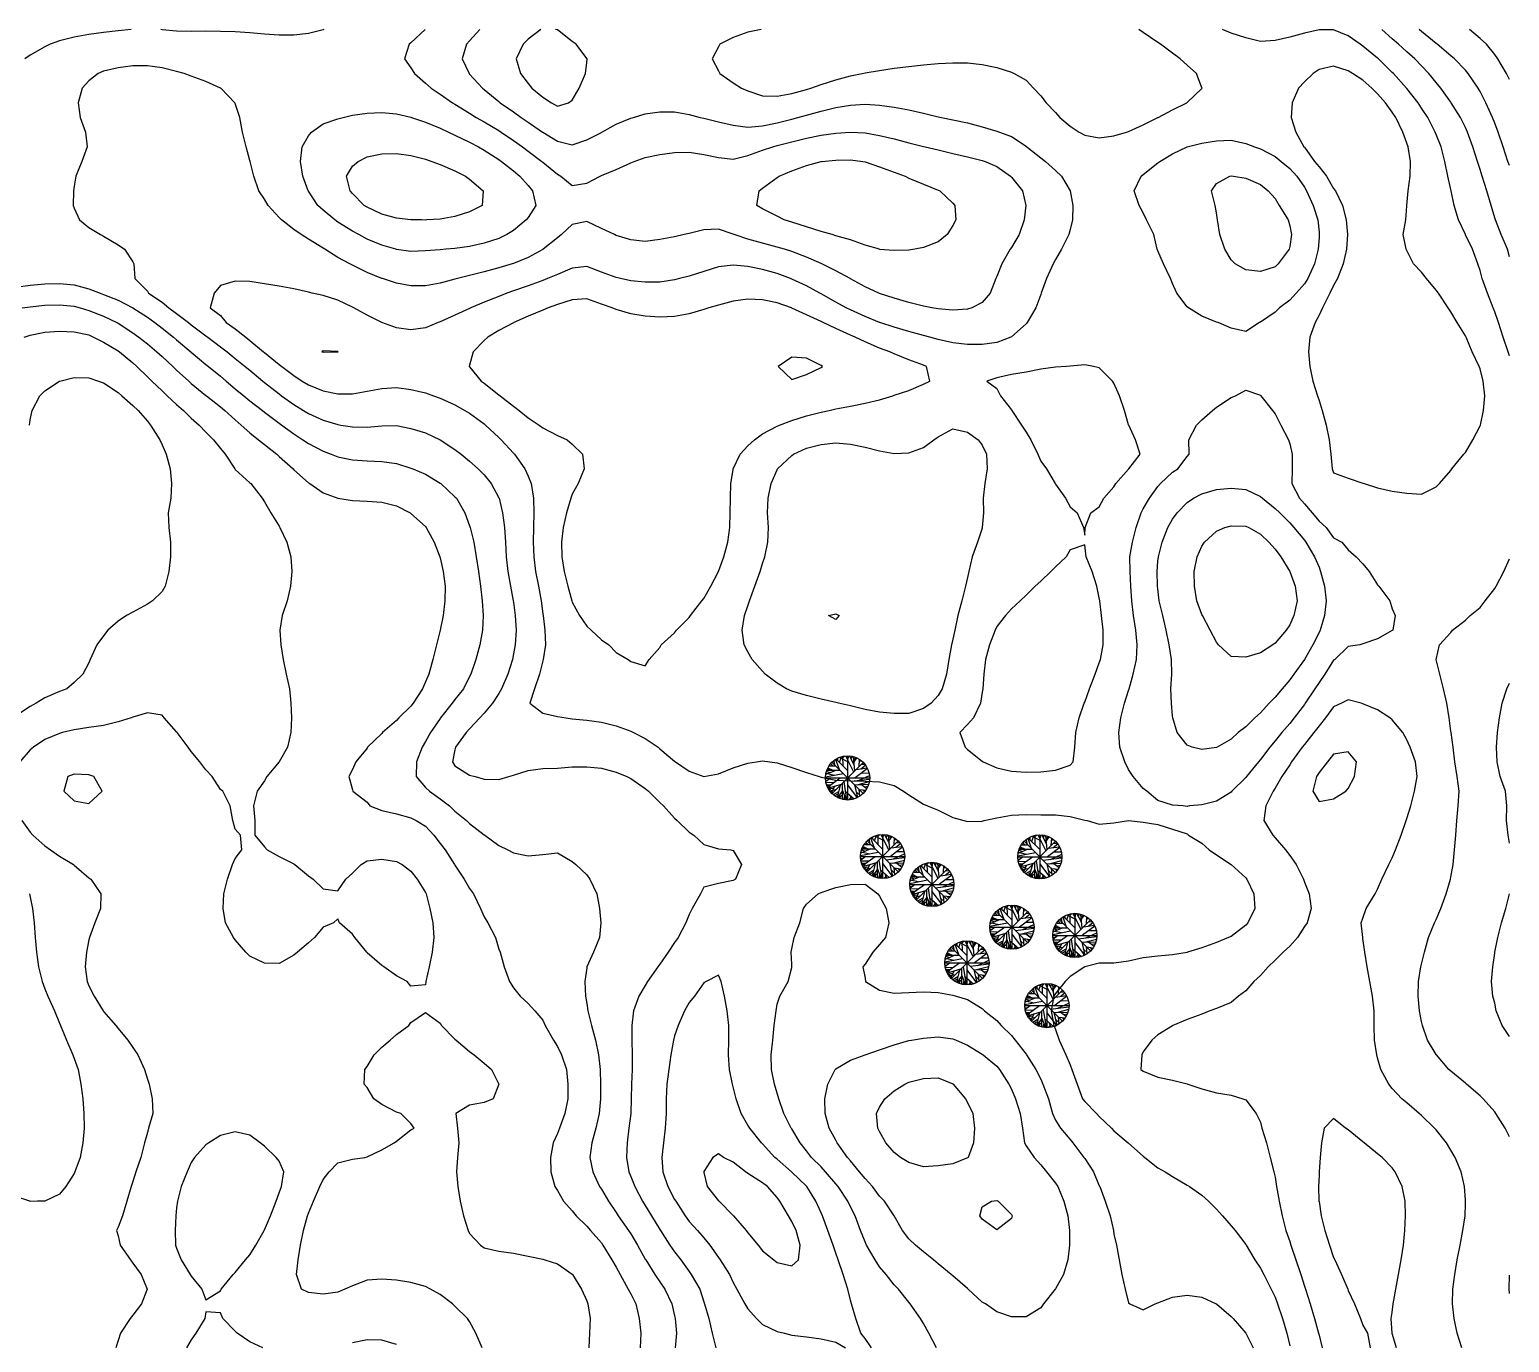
# Model space of a CAD drawing. Header units: millimetres. Extents: x -133509 to 78784, y -111616 to 99215.
# Drawn here: x -23296 to 78784, y 8657 to 99215 of the extents above; entities that cross this region are included whole.
import ezdxf

# ---------------------------------------------------------------- set-up
doc = ezdxf.new("R2010")
doc.units = ezdxf.units.MM
doc.header["$MEASUREMENT"] = 0
doc.layers.add('linee di livello', color=1, linetype='Continuous')
doc.layers.add('piante', color=3, linetype='Continuous')

# ---------------------------------------------------------------- blocks, each defined once
blk = doc.blocks.new('*U2')
for p, q in [((-43.8768, 36.4326), (-44.405, 40.2696)), ((42, 42), (-42, -42)), ((42, -42), (-42, 42)), ((-40.1797, 44.558), (-36.4825, 43.2038)), ((-37.0107, 47.0408), (-35.25, 35.5298)), ((-32.6092, 50.4264), (-23.2782, 23.5674)), ((-31.2008, 51.1035), (-0.2149, 20.1818)), ((-26.4472, 46.5894), (-26.2712, 53.8116)), ((-22.0458, 42.0753), (-16.5881, 57.6486)), ((-21.1656, 55.8436), (-0.0388, 45.0094)), ((-12.5388, 54.9406), (-7.9613, 59.4546)), ((-12.3627, 32.1443), (-12.5388, 58.7776)), ((-5.3205, 59.6806), (16.5105, 16.7963)), ((2.426, 54.9406), (-1.4472, 59.9056)), ((0, 59.9996), (0, -60)), ((0.4894, 48.6208), (3.6584, 59.6806)), ((18.2711, 35.5298), (5.419, 59.6806)), ((9.8203, 51.5549), (12.8133, 58.5516)), ((19.6795, 19.5047), (16.3344, 57.6486)), ((17.0387, 51.1035), (23.2006, 55.1666)), ((17.7429, 43.6552), (25.4894, 54.2636)), ((31.6513, 50.8778), (30.2429, 30.5643)), ((31.1232, 42.5267), (35.8767, 48.1693)), ((-59.7219, 2.8025), (-12.0106, 12.0565)), ((-32.2571, 20.6333), (-59.1937, 9.348)), ((-58.6656, 12.7336), (-35.9543, 7.5424)), ((-57.081, 17.9248), (-47.0458, 14.7649)), ((-56.0247, 20.859), (-20.8134, 20.859)), ((-54.7923, 24.4702), (-47.75, 21.0847)), ((-54.6162, -24.7335), (-20.2853, 0.0941)), ((-53.2078, 27.4044), (-40.1797, 20.859)), ((-49.8627, 32.8214), (-32.7853, 32.8214)), ((-45.8134, 38.2383), (-40.5318, 33.0471)), ((54.3626, 25.3731), (20.9119, 0.3198)), ((23.3767, 23.3417), (53.3063, 27.4044)), ((29.3626, -6.6771), (59.4682, 7.091)), ((36.2288, 25.1474), (48.9049, 35.0784)), ((37.1091, 37.1098), (46.6161, 37.5612)), ((38.5175, 13.4107), (58.2359, 13.6364)), ((-60, 0), (60, 0)), ((-59.7219, -4.8714), (-54.2641, -6.6771)), ((-45.2853, -0.1316), (-59.0177, -10.0627)), ((-58.4895, -12.3197), (-36.4825, -11.6426)), ((-57.081, -18.4138), (-45.2853, -17.9624)), ((-52.6797, -18.188), (-55.4966, -22.0251)), ((-53.2078, -27.442), (-16.7641, -16.6081)), ((-38.9472, -29.0219), (-51.4472, -30.6018)), ((-47.2219, -19.3166), (-50.2148, -26.3135)), ((-46.5177, -30.1504), (-49.5106, -33.536)), ((-32.4331, -32.4075), (-48.1021, -35.5674)), ((-43.7008, -34.6645), (-46.6937, -37.373)), ((-35.9543, -22.4765), (-44.0529, -40.5329)), ((-24.6867, -37.8244), (-38.7712, -45.7241)), ((-19.9331, -20.2194), (-28.5599, -52.721)), ((-14.6515, -36.2445), (-27.6797, -52.9467)), ((-14.8275, -15.0282), (-14.6515, -57.6865)), ((-14.6515, -32.1818), (-3.912, -59.4922)), ((-10.074, -10.0627), (-2.5036, -59.7178)), ((-6.2008, -36.2445), (17.919, -57.0094)), ((-0.0388, -19.0909), (25.8415, -53.8495)), ((9.2922, -9.1598), (59.6443, -2.8401)), ((18.6232, -18.6394), (26.7218, -53.3981)), ((18.7992, -18.6394), (57.3556, -17.2853)), ((22.8485, -36.4702), (35.3485, -48.4326)), ((26.3697, -18.4138), (58.9401, -9.8369)), ((30.419, -30.1504), (32.3556, -50.0125)), ((31.4753, -31.279), (49.6091, -33.3103)), ((38.1654, -18.188), (52.426, -29.0219)), ((41.5105, -32.6332), (46.088, -38.0501)), ((45.9119, -24.0564), (55.595, -22.2508)), ((-26.2712, -43.9185), (-34.7219, -48.6583)), ((-14.6515, -47.3041), (-25.0388, -54.3009)), ((-21.5177, -45.4984), (-19.9331, -56.1065)), ((-8.4895, -47.5298), (-11.4825, -58.5893)), ((-6.3768, -52.721), (-9.3698, -58.815)), ((8.4119, -53.1724), (3.8344, -59.4922)), ((5.9471, -46.6269), (10.5246, -58.5893)), ((24.7852, -44.8213), (23.0246, -54.978))]:
    blk.add_line(p, q)
blk.add_circle((0, 0), 60)

msp = doc.modelspace()

# ---------------------------------------------------------------- linework, layer by layer
at = {"layer": 'linee di livello'}
for points in [[(-16294, 99215), (-17193, 99121), (-18203, 99017), (-19213, 98880), (-20224, 98703), (-21234, 98431), (-21875, 98205), (-22244, 98028), (-23254, 97446), (-23617, 97194)], [(3985, 99215), (3013, 98303), (2891, 98205), (2561, 97194), (3013, 96570), (3255, 96184), (4023, 95528), (4409, 95174), (5033, 94762), (5866, 94163), (6044, 94061), (7054, 93441), (7509, 93153), (8064, 92844), (9075, 92254), (9239, 92143), (10085, 91564), (10695, 91133), (11095, 90833), (12050, 90122), (12105, 90076), (13116, 89243), (13355, 89112), (14126, 88468), (15136, 88627), (16070, 89112), (16147, 89141), (17157, 89557), (18167, 90022), (18412, 90122), (19177, 90387), (20188, 90610), (21198, 90728), (22208, 90759), (23218, 90608), (24229, 90388), (25239, 90278), (26249, 90539), (27260, 90901), (27985, 91133), (28270, 91209), (29280, 91481), (30290, 91732), (31301, 91937), (32311, 92078), (33321, 92140), (34332, 92099), (35342, 91914), (36352, 91670), (37362, 91406), (38373, 91158), (38480, 91133), (39383, 90912), (40393, 90664), (41403, 90439), (42414, 90195), (42622, 90122), (43424, 89766), (44360, 89112), (44434, 89036), (45207, 88102), (45432, 87092), (45321, 86081), (44960, 85071), (44434, 84191), (44347, 84061), (43770, 83050), (43424, 82179), (43361, 82040), (42955, 81030), (42414, 80387), (41709, 80020), (41403, 79932), (40393, 79861), (39383, 79949), (38938, 80020), (38373, 80126), (37362, 80381), (36352, 80681), (35342, 81003), (35279, 81030), (34332, 81480), (33321, 82030), (33304, 82040), (32311, 82585), (31359, 83050), (31301, 83078), (30290, 83522), (29280, 83905), (28779, 84061), (28270, 84218), (27260, 84485), (26249, 84762), (25310, 85071), (25239, 85101), (24229, 85452), (23218, 85392), (22208, 85142), (21864, 85071), (21198, 84931), (20188, 84729), (19177, 84608), (18167, 84723), (17157, 85022), (17042, 85071), (16147, 85492), (15136, 85978), (14126, 85775), (13396, 85071), (13116, 84862), (12138, 84061), (12105, 84040), (11095, 83489), (10085, 83082), (9983, 83050), (9075, 82782), (8064, 82506), (7054, 82244), (6214, 82040), (6044, 81993), (5033, 81720), (4023, 81529), (3013, 81532), (2003, 81723), (1040, 82040), (992, 82055), (-18, 82464), (-1028, 82962), (-1197, 83050), (-2039, 83502), (-2927, 84061), (-3049, 84136), (-4059, 84755), (-4567, 85071), (-5069, 85420), (-5908, 86081), (-6080, 86264), (-6837, 87092), (-7090, 87507), (-7472, 88102), (-7821, 89112), (-8086, 90122), (-8100, 90180), (-8353, 91133), (-8609, 92143), (-8798, 93153), (-9110, 94108), (-9139, 94163), (-10106, 95174), (-10121, 95182), (-11131, 95624), (-12141, 96007), (-12627, 96184), (-13152, 96333), (-14162, 96568), (-15172, 96722), (-16182, 96704), (-17193, 96579), (-18203, 96343), (-18573, 96184), (-19213, 95684), (-19666, 95174), (-19943, 94163), (-19816, 93153), (-19437, 92143), (-19328, 91133), (-19692, 90122), (-20100, 89112), (-20224, 88404), (-20268, 88102), (-20283, 87092), (-20224, 86906), (-19862, 86081), (-19213, 85565), (-18405, 85071), (-18203, 84958), (-17193, 84369), (-16741, 84061), (-16182, 83198), (-16109, 83050), (-16037, 82040), (-15172, 81164), (-15090, 81030), (-14162, 80416), (-13686, 80020), (-13152, 79634), (-12330, 79009), (-12141, 78859), (-11131, 78087), (-11010, 77999), (-10121, 77339), (-9664, 76989), (-9110, 76532), (-8422, 75978), (-8100, 75711), (-7211, 74968), (-7090, 74869), (-6080, 74083), (-5912, 73958), (-5069, 73355), (-4405, 72948), (-4059, 72726), (-3049, 72275), (-2039, 71971), (-1822, 71937), (-1028, 71810), (-18, 71801), (992, 71879), (2003, 71901), (3013, 71706), (4023, 71399), (5023, 70927), (5033, 70922), (6044, 70258), (6469, 69917), (7054, 69446), (7656, 68907), (8064, 68496), (8551, 67896), (9075, 66926), (9092, 66886), (9322, 65876), (9455, 64865), (9537, 63855), (9586, 62845), (9694, 61835), (9880, 60824), (10071, 59814), (10085, 59715), (10207, 58804), (10273, 57793), (10210, 56783), (10085, 56149), (10005, 55773), (9692, 54763), (9263, 53752), (9075, 53411), (8647, 52742), (8064, 52054), (7767, 51732), (7054, 50980), (6818, 50722), (6079, 49711), (6044, 49544), (5866, 48701), (6044, 48432), (7054, 47788), (7438, 47691), (8064, 47519), (9075, 47497), (9765, 47691), (10085, 47785), (11095, 48116), (12105, 48235), (13116, 48276), (14126, 48353), (15136, 48365), (16147, 48260), (17157, 47998), (17900, 47691), (18167, 47560), (19177, 46871), (19404, 46680), (20188, 45908), (20432, 45670), (21198, 44830), (21374, 44660), (22208, 43851), (22524, 43650), (23218, 42998), (24229, 42696), (25085, 42639), (25239, 42598), (25806, 41629), (25393, 40619), (25239, 40529), (24229, 40319), (23218, 40056), (22976, 39608), (22418, 38598), (22208, 38163), (21961, 37588), (21432, 36578), (21198, 36234), (20754, 35567), (20188, 34756), (20044, 34557), (19331, 33547), (19177, 33278), (18740, 32536), (18373, 31526), (18244, 30516), (18247, 29506), (18263, 28495), (18261, 27485), (18220, 26475), (18199, 25465), (18167, 24464), (18167, 24454), (18045, 23444), (17927, 22434), (17874, 21423), (18037, 20413), (18167, 20102), (18449, 19403), (18991, 18393), (19177, 18092), (19607, 17382), (20188, 16445), (20233, 16372), (20876, 15362), (21198, 14899), (21632, 14351), (22208, 13547), (22350, 13341), (22930, 12331), (23218, 11459), (23266, 11321), (23550, 10310), (23788, 9300), (24050, 8290)], [(-3001, 99215), (-3049, 99195), (-4059, 98941), (-5069, 98832), (-6080, 98827), (-7090, 98903), (-8100, 98981), (-9110, 99050), (-10121, 99093), (-11131, 99101), (-12141, 99075), (-13152, 99117), (-14162, 99210), (-14239, 99215)], [(7772, 99215), (7054, 98431), (6845, 98205), (6536, 97194), (7022, 96184), (7054, 96150), (7937, 95174), (8064, 95074), (9075, 94249), (9176, 94163), (10085, 93545), (10610, 93153), (11095, 92819), (12086, 92143), (12105, 92130), (13116, 91521), (14126, 91258), (15136, 91616), (16147, 92128), (16176, 92143), (17157, 92687), (18167, 93099), (18369, 93153), (19177, 93408), (20188, 93541), (21198, 93547), (22208, 93364), (22967, 93153), (23218, 93098), (24229, 92861), (25239, 92624), (26249, 92474), (27260, 92581), (28270, 92784), (29280, 93043), (29702, 93153), (30290, 93322), (31301, 93593), (32311, 93831), (33321, 94009), (34332, 94075), (35342, 94012), (36352, 93867), (37362, 93679), (38373, 93451), (39383, 93205), (39607, 93153), (40393, 92996), (41403, 92778), (42414, 92507), (43424, 92208), (43600, 92143), (44434, 91852), (45445, 91179), (45500, 91133), (46455, 90375), (46772, 90122), (47465, 89484), (47882, 89112), (48475, 88102), (48475, 88098), (48679, 87092), (48635, 86081), (48475, 85437), (48393, 85071), (47888, 84061), (47465, 83349), (47301, 83050), (46859, 82040), (46491, 81030), (46455, 80940), (46114, 80020), (45523, 79009), (45445, 78927), (44434, 78023), (44392, 77999), (43424, 77625), (42414, 77499), (41403, 77493), (40393, 77608), (39383, 77832), (38796, 77999), (38373, 78115), (37362, 78392), (36352, 78690), (35357, 79009), (35342, 79014), (34332, 79422), (33321, 79882), (33040, 80020), (32311, 80422), (31301, 80982), (31212, 81030), (30290, 81531), (29280, 82010), (29203, 82040), (28270, 82395), (27260, 82672), (26249, 82873), (25239, 82966), (24229, 82840), (23218, 82532), (22208, 82217), (21541, 82040), (21198, 81957), (20188, 81801), (19177, 81792), (18167, 81894), (17469, 82040), (17157, 82111), (16147, 82489), (15136, 82877), (14126, 82751), (13116, 82326), (12431, 82040), (12105, 81914), (11095, 81538), (10085, 81187), (9631, 81030), (9075, 80815), (8064, 80409), (7139, 80020), (7054, 79980), (6044, 79514), (5033, 79058), (4882, 79009), (4023, 78650), (3013, 78510), (2003, 78641), (995, 79009), (992, 79010), (-18, 79517), (-936, 80020), (-1028, 80069), (-2039, 80549), (-3049, 80875), (-3794, 81030), (-4059, 81096), (-5069, 81327), (-6080, 81524), (-7090, 81686), (-8100, 81828), (-9110, 81868), (-10121, 81557), (-10573, 81030), (-10851, 80020), (-10121, 79494), (-9727, 79009), (-9110, 78577), (-8390, 77999), (-8100, 77780), (-7159, 76989), (-7090, 76931), (-6080, 76118), (-5893, 75978), (-5069, 75362), (-4483, 74968), (-4059, 74700), (-3049, 74287), (-2039, 74080), (-1028, 74100), (-18, 74264), (992, 74447), (2003, 74519), (3013, 74396), (4023, 74164), (4576, 73958), (5033, 73794), (6044, 73323), (6728, 72948), (7054, 72746), (8064, 72015), (8156, 71937), (9075, 71071), (9224, 70927), (10085, 69989), (10151, 69917), (10875, 68907), (11095, 68416), (11304, 67896), (11454, 66886), (11495, 65876), (11460, 64865), (11436, 63855), (11478, 62845), (11599, 61835), (11805, 60824), (11987, 59814), (12105, 58910), (12120, 58804), (12247, 57793), (12284, 56783), (12134, 55773), (12105, 55672), (11874, 54763), (11541, 53752), (11222, 52742), (12105, 52064), (13116, 51829), (13715, 51732), (14126, 51674), (15136, 51572), (16147, 51431), (17157, 51199), (18167, 50823), (18363, 50722), (19177, 50304), (20055, 49711), (20188, 49613), (21198, 48742), (21256, 48701), (22208, 48054), (23218, 47691), (24229, 47883), (25239, 48283), (26249, 48609), (26857, 48701), (27260, 48770), (27762, 48701), (28270, 48631), (29280, 48318), (30290, 47978), (31178, 47691), (31301, 47645), (32311, 47439), (33321, 47396), (34332, 47377), (35342, 47332), (36352, 47066), (36981, 46680), (37362, 46424), (38373, 45793), (38649, 45670), (39383, 45379), (40393, 44861), (41146, 44660), (41403, 44579), (42414, 44615), (42559, 44660), (43424, 44839), (44434, 45028), (45445, 45083), (46455, 45050), (47465, 45039), (48475, 44933), (49486, 44684), (49662, 44660), (50496, 44402), (51506, 44492), (52517, 44654), (53527, 44553), (54537, 44380), (55547, 44056), (56558, 43732), (56651, 43650), (57568, 43092), (58075, 42639), (58578, 42300), (59588, 41629), (59588, 41629), (60599, 40699), (60662, 40619), (61158, 39608), (61220, 38598), (60743, 37588), (60599, 37432), (59588, 36665), (59408, 36578), (58578, 36244), (57568, 35867), (56581, 35567), (56558, 35561), (55547, 35396), (54537, 35311), (53527, 35189), (52517, 34963), (51506, 34809), (50496, 34824), (49490, 34557), (49486, 34556), (48475, 33888), (48139, 33547), (47465, 32718), (47359, 32536), (47178, 31526), (47358, 30516), (47465, 30241), (47732, 29506), (48179, 28495), (48475, 27798), (48604, 27485), (48963, 26475), (49338, 25465), (49486, 25269), (50310, 24454), (50496, 24247), (51325, 23444), (51506, 23261), (52492, 22434), (52517, 22408), (53527, 21500), (53632, 21423), (54537, 20708), (55036, 20413), (55547, 20102), (56558, 19505), (56709, 19403), (57568, 18824), (58019, 18393), (58578, 17842), (58994, 17382), (59588, 16706), (59861, 16372), (60599, 15421), (60632, 15362), (61232, 14351), (61609, 13781), (61841, 13341), (62359, 12331), (62619, 11786), (62790, 11321), (63126, 10310), (63420, 9300), (63630, 8419)], [(11965, 99215), (11095, 98553), (10749, 98205), (10263, 97194), (10573, 96184), (11095, 95493), (11356, 95174), (12105, 94547), (12708, 94163), (13116, 93939), (13876, 94163), (14126, 94341), (14611, 95174), (15062, 96184), (15136, 96952), (15169, 97194), (15136, 97229), (14396, 98205), (14126, 98392), (13116, 99201), (12976, 99215)], [(27172, 99215), (26249, 99042), (25239, 98674), (24324, 98205), (24229, 98036), (23789, 97194), (24229, 96368), (24328, 96184), (25239, 95542), (25815, 95174), (26249, 94990), (27260, 94652), (28270, 94614), (29280, 94810), (30290, 95085), (30585, 95174), (31301, 95426), (32311, 95739), (33321, 96022), (34133, 96184), (34332, 96230), (35342, 96400), (36352, 96548), (37362, 96680), (38373, 96780), (39383, 96872), (40393, 96927), (41403, 96913), (42414, 96802), (43424, 96595), (44434, 96271), (44616, 96184), (45445, 95718), (45965, 95174), (46455, 94657), (46832, 94163), (47465, 93501), (47774, 93153), (48475, 92552), (49107, 92143), (49486, 91926), (50496, 91745), (51506, 91886), (52379, 92143), (52517, 92184), (53527, 92634), (54537, 93143), (54559, 93153), (55547, 93677), (56527, 94163), (56558, 94189), (57568, 95161), (57584, 95174), (57568, 95199), (57203, 96184), (56558, 96750), (56078, 97194), (55547, 97585), (54721, 98205), (54537, 98325), (53527, 99008), (53217, 99215)], [(78784, 76719), (78693, 76989), (78353, 77999), (78022, 79009), (77773, 79742), (77669, 80020), (77264, 81030), (76909, 82040), (76763, 82591), (76613, 83050), (76227, 84061), (75753, 85060), (75747, 85071), (75271, 86081), (74967, 87092), (74760, 88102), (74743, 88174), (74546, 89112), (74341, 90122), (74072, 91133), (73732, 91987), (73671, 92143), (73148, 93153), (72722, 93803), (72483, 94163), (71712, 95142), (71686, 95174), (70780, 96184), (70702, 96264), (69749, 97194), (69691, 97246), (68681, 98074), (68485, 98205), (67671, 98786), (66660, 99205), (65650, 99197), (64640, 98965), (63630, 98696), (62619, 98463), (61609, 98390), (60599, 98642), (59588, 98976), (58990, 99215)], [(78784, 83544), (78650, 84061), (78219, 85071), (77819, 86081), (77773, 86237), (77533, 87092), (77235, 88102), (76903, 89112), (76763, 89565), (76588, 90122), (76270, 91133), (75899, 92143), (75753, 92458), (75405, 93153), (74776, 94163), (74743, 94211), (74049, 95174), (73732, 95561), (73231, 96184), (72722, 96712), (72252, 97194), (71712, 97682), (71133, 98205), (70702, 98579), (69989, 99215)], [(78784, 89833), (78676, 90122), (78347, 91133), (78008, 92143), (77773, 92767), (77626, 93153), (77166, 94163), (76763, 94942), (76630, 95174), (75950, 96184), (75753, 96422), (75001, 97194), (74743, 97414), (73794, 98205), (73732, 98251), (72722, 99080), (72560, 99215)], [(78784, 95773), (78593, 96184), (77995, 97194), (77773, 97505), (77196, 98205), (76763, 98611), (76027, 99215)], [(64614, 91133), (64640, 91103), (65350, 90122), (65650, 89742), (66168, 89112), (66660, 88255), (66783, 88102), (67280, 87092), (67517, 86081), (67617, 85071), (67557, 84061), (67326, 83050), (66935, 82040), (66660, 81552), (66397, 81030), (65893, 80020), (65650, 79509), (65375, 79009), (65023, 77999), (64923, 76989), (65008, 75978), (65228, 74968), (65538, 73958), (65650, 73629), (65859, 72948), (66150, 71937), (66355, 70927), (66462, 69917), (66551, 68907), (66660, 68638), (67671, 68264), (68681, 67925), (68759, 67896), (69691, 67606), (70702, 67373), (71712, 67233), (72722, 67179), (73732, 67685), (73951, 67896), (74743, 68798), (74811, 68907), (75644, 69917), (75753, 70032), (76268, 70927), (76763, 71881), (76780, 71937), (77004, 72948), (77080, 73958), (76978, 74968), (76763, 75813), (76706, 75978), (76218, 76989), (75791, 77999), (75753, 78082), (75183, 79009), (74743, 79739), (74551, 80020), (73883, 81030), (73732, 81240), (73060, 82040), (72722, 82475), (72173, 83050), (71712, 83967), (71652, 84061), (71446, 85071), (71646, 86081), (71712, 87060), (71713, 87092), (71805, 88102), (71943, 89112), (71953, 90122), (71795, 91133), (71712, 91373), (71439, 92143), (70941, 93153), (70702, 93509), (70230, 94163), (69691, 94785), (69298, 95174), (68681, 95716), (67955, 96184), (67671, 96367), (66660, 96694), (65650, 96453), (65244, 96184), (64640, 95602), (64232, 95174), (63809, 94163), (63736, 93153), (64044, 92143), (64614, 91133)], [(-4079, 88102), (-4452, 89112), (-4607, 90122), (-4502, 91133), (-4059, 91890), (-3839, 92143), (-3049, 92713), (-2039, 93068), (-1673, 93153), (-1028, 93312), (-18, 93460), (992, 93504), (2003, 93410), (3013, 93167), (3050, 93153), (4023, 92823), (5033, 92409), (5602, 92143), (6044, 91940), (7054, 91449), (7660, 91133), (8064, 90903), (9075, 90255), (9258, 90122), (10085, 89473), (10521, 89112), (11095, 88465), (11406, 88102), (11633, 87092), (11095, 86261), (10951, 86081), (10085, 85368), (9623, 85071), (9075, 84806), (8064, 84477), (7054, 84263), (6044, 84119), (5417, 84061), (5033, 84022), (4023, 83951), (3013, 83915), (2003, 84051), (1971, 84061), (992, 84345), (-18, 84770), (-587, 85071), (-1028, 85302), (-2039, 85932), (-2251, 86081), (-3049, 86756), (-3411, 87092), (-4059, 88072), (-4079, 88102)], [(53252, 87092), (52908, 88102), (53386, 89112), (53527, 89210), (54537, 90015), (54666, 90122), (55547, 90651), (56548, 91133), (56558, 91137), (57568, 91380), (58578, 91549), (59588, 91582), (60599, 91361), (61193, 91133), (61609, 90990), (62619, 90461), (63035, 90122), (63630, 89644), (64118, 89112), (64640, 88336), (64782, 88102), (65244, 87092), (65574, 86081), (65650, 85243), (65665, 85071), (65650, 84879), (65585, 84061), (65330, 83050), (64875, 82040), (64640, 81673), (64072, 81030), (63630, 80554), (62917, 80020), (62619, 79730), (61609, 79030), (61547, 79009), (60599, 78387), (59588, 78618), (58701, 79009), (58578, 79042), (57568, 79451), (56652, 80020), (56558, 80095), (55842, 81030), (55547, 81694), (55407, 82040), (54928, 83050), (54537, 83944), (54481, 84061), (54245, 85071), (53752, 86081), (53527, 86586), (53252, 87092)], [(-1181, 88102), (-1426, 89112), (-1028, 89785), (-641, 90122), (-18, 90427), (992, 90651), (2003, 90665), (3013, 90525), (4023, 90266), (4458, 90122), (5033, 89907), (6044, 89462), (6770, 89112), (7054, 88899), (7984, 88102), (7926, 87092), (7054, 86649), (6044, 86315), (5033, 86132), (4113, 86081), (4023, 86078), (3732, 86081), (3013, 86092), (2003, 86201), (992, 86475), (-18, 86957), (-224, 87092), (-1028, 87918), (-1181, 88102)], [(26865, 87092), (27041, 88102), (27260, 88286), (28270, 89006), (28411, 89112), (29280, 89468), (30290, 89841), (31301, 90119), (31323, 90122), (32311, 90215), (33321, 90220), (34180, 90122), (34332, 90098), (35342, 89758), (36352, 89369), (37100, 89112), (37362, 88974), (38373, 88543), (39383, 88149), (39491, 88102), (40393, 87243), (40521, 87092), (40597, 86081), (40393, 85695), (39989, 85071), (39383, 84576), (38373, 84175), (37776, 84061), (37362, 83995), (36352, 83972), (35342, 84055), (35321, 84061), (34332, 84351), (33321, 84705), (32311, 84999), (32056, 85071), (31301, 85289), (30290, 85601), (29280, 85922), (28765, 86081), (28270, 86344), (27260, 86848), (26865, 87092)], [(58485, 87092), (58226, 88102), (58578, 88599), (59497, 89112), (59588, 89128), (59745, 89112), (60599, 88974), (61609, 88522), (62139, 88102), (62619, 87566), (62912, 87092), (63511, 86081), (63630, 85672), (63751, 85071), (63630, 84259), (63582, 84061), (62843, 83050), (62619, 82853), (61609, 82531), (60599, 82633), (59860, 83050), (59588, 83331), (59156, 84061), (58810, 85071), (58647, 86081), (58578, 86564), (58485, 87092)], [(-24265, 81450), (-23254, 81586), (-22244, 81683), (-21234, 81709), (-20224, 81609), (-19213, 81325), (-18431, 81030), (-18203, 80951), (-17193, 80554), (-16184, 80020), (-16182, 80019), (-15172, 79371), (-14656, 79009), (-14162, 78628), (-13372, 77999), (-13152, 77813), (-12165, 76989), (-12141, 76968), (-11131, 76119), (-10954, 75978), (-10121, 75306), (-9727, 74968), (-9110, 74444), (-8520, 73958), (-8100, 73617), (-7235, 72948), (-7090, 72832), (-6080, 72060), (-5905, 71937), (-5069, 71338), (-4446, 70927), (-4059, 70655), (-3049, 70126), (-2486, 69917), (-2039, 69733), (-1028, 69535), (-18, 69474), (992, 69421), (2003, 69274), (3013, 68955), (3135, 68907), (4023, 68541), (5033, 67919), (5062, 67896), (6044, 66993), (6145, 66886), (6723, 65876), (7054, 64994), (7096, 64865), (7337, 63855), (7519, 62845), (7669, 61835), (7812, 60824), (7924, 59814), (7986, 58804), (7947, 57793), (7760, 56783), (7493, 55773), (7142, 54763), (7054, 54589), (6625, 53752), (6044, 53002), (5859, 52742), (5060, 51732), (5033, 51697), (4363, 50722), (4023, 50100), (3774, 49711), (3387, 48701), (3377, 47691), (4023, 46940), (4301, 46680), (5033, 46157), (5668, 45670), (6044, 45311), (6842, 44660), (7054, 44456), (8064, 43678), (8112, 43650), (9075, 42943), (9685, 42639), (10085, 42426), (11095, 42218), (12105, 42323), (13116, 42426), (14126, 41837), (14373, 41629), (15136, 40904), (15353, 40619), (15835, 39608), (16016, 38598), (16112, 37588), (16012, 36578), (15598, 35567), (15151, 34557), (15136, 34486), (14994, 33547), (15047, 32536), (15136, 32026), (15218, 31526), (15471, 30516), (15731, 29506), (15954, 28495), (16071, 27485), (16078, 26475), (16075, 25465), (15999, 24454), (15760, 23444), (15495, 22434), (15355, 21423), (15548, 20413), (16028, 19403), (16147, 19223), (16633, 18393), (17157, 17625), (17311, 17382), (18021, 16372), (18167, 16143), (18628, 15362), (19177, 14397), (19205, 14351), (19845, 13341), (20188, 12824), (20524, 12331), (21010, 11321), (21198, 10492), (21237, 10310), (21337, 9300), (21242, 8290)], [(-23813, 80020), (-23254, 80101), (-22244, 80197), (-21234, 80227), (-20224, 80133), (-19814, 80020), (-19213, 79842), (-18203, 79436), (-17281, 79009), (-17193, 78962), (-16182, 78309), (-15759, 77999), (-15172, 77531), (-14526, 76989), (-14162, 76654), (-13415, 75978), (-13152, 75727), (-12319, 74968), (-12141, 74809), (-11131, 73985), (-11096, 73958), (-10121, 73203), (-9817, 72948), (-9110, 72291), (-8702, 71937), (-8100, 71389), (-7512, 70927), (-7090, 70585), (-6251, 69917), (-6080, 69759), (-5119, 68907), (-5069, 68852), (-4059, 67956), (-3959, 67896), (-3049, 67265), (-2039, 66886), (-2038, 66886), (-1028, 66724), (-18, 66682), (992, 66615), (2003, 66371), (2954, 65876), (3013, 65840), (4023, 64930), (4068, 64865), (4606, 63855), (5014, 62845), (5033, 62771), (5242, 61835), (5374, 60824), (5349, 59814), (5239, 58804), (5033, 57793), (5033, 57793), (4780, 56783), (4514, 55773), (4244, 54763), (4023, 54220), (3806, 53752), (3154, 52742), (3013, 52550), (2177, 51732), (2003, 51559), (1047, 50722), (992, 50661), (15, 49711), (-18, 49656), (-796, 48701), (-1028, 48168), (-1277, 47691), (-1028, 46774), (-991, 46680), (-18, 45916), (178, 45670), (992, 45352), (2003, 45112), (3013, 44837), (3367, 44660), (4023, 44269), (4594, 43650), (5033, 43074), (5362, 42639), (6016, 41629), (6044, 41579), (6691, 40619), (7054, 39972), (7322, 39608), (7798, 38598), (8064, 38003), (8324, 37588), (8842, 36578), (9075, 35786), (9154, 35567), (9439, 34557), (9802, 33547), (10085, 33127), (10547, 32536), (11095, 32043), (11547, 31526), (12105, 30881), (12270, 30516), (12849, 29506), (13116, 29070), (13396, 28495), (13735, 27485), (13825, 26475), (13822, 25465), (13629, 24454), (13252, 23444), (13116, 23075), (12819, 22434), (12628, 21423), (12670, 20413), (12944, 19403), (13116, 19135), (13537, 18393), (14126, 17724), (14414, 17382), (15136, 16676), (15404, 16372), (16147, 15516), (16258, 15362), (16875, 14351), (17157, 13853), (17434, 13341), (17997, 12331), (18167, 11999), (18518, 11321), (18760, 10310), (18863, 9300), (18833, 8290)], [(7026, 75978), (7054, 75949), (7861, 74968), (8064, 74825), (9075, 74027), (9159, 73958), (10085, 73246), (10480, 72948), (11095, 72435), (11866, 71937), (12105, 71755), (13116, 71216), (13790, 70927), (14126, 70609), (14836, 69917), (14951, 68907), (14554, 67896), (14126, 67161), (14039, 66886), (13736, 65876), (13511, 64865), (13384, 63855), (13427, 62845), (13587, 61835), (13831, 60824), (14101, 59814), (14126, 59729), (14629, 58804), (15136, 58057), (15452, 57793), (16147, 57131), (16660, 56783), (17157, 56239), (17995, 55773), (18167, 55634), (19177, 55322), (19443, 55773), (20188, 56591), (20282, 56783), (21198, 57614), (21338, 57793), (22208, 58665), (22301, 58804), (23077, 59814), (23218, 59966), (23696, 60824), (24229, 61828), (24231, 61835), (24600, 62845), (24873, 63855), (25018, 64865), (25040, 65876), (25046, 66886), (25067, 67896), (25239, 68854), (25248, 68907), (25725, 69917), (26249, 70501), (26703, 70927), (27260, 71324), (28270, 71869), (28433, 71937), (29280, 72258), (30290, 72572), (31301, 72834), (31866, 72948), (32311, 73048), (33321, 73240), (34332, 73437), (35342, 73678), (36262, 73958), (36352, 73989), (37362, 74310), (38373, 74756), (38812, 74968), (38579, 75978), (38373, 76058), (37362, 76439), (36352, 76841), (36035, 76989), (35342, 77231), (34332, 77666), (33649, 77999), (33321, 78141), (32311, 78590), (31436, 79009), (31301, 79074), (30290, 79533), (29280, 80009), (29253, 80020), (28270, 80361), (27260, 80574), (26249, 80625), (25239, 80491), (24229, 80215), (23549, 80020), (23218, 79901), (22208, 79612), (21198, 79430), (20188, 79376), (19177, 79438), (18167, 79600), (17157, 79900), (16892, 80020), (16147, 80276), (15136, 80633), (14126, 80573), (13116, 80255), (12484, 80020), (12105, 79864), (11095, 79447), (10111, 79009), (10085, 78996), (9075, 78449), (8319, 77999), (8064, 77762), (7306, 76989), (7054, 76069), (7026, 75978)], [(-23662, 77999), (-23254, 78132), (-22244, 78335), (-21234, 78418), (-20224, 78375), (-19213, 78152), (-18877, 77999), (-18203, 77652), (-17193, 77053), (-17103, 76989), (-16182, 76222), (-15910, 75978), (-15172, 75263), (-14871, 74968), (-14162, 74288), (-13809, 73958), (-13152, 73351), (-12690, 72948), (-12141, 72407), (-11596, 71937), (-11131, 71457), (-10601, 70927), (-10121, 70316), (-9812, 69917), (-9137, 68907), (-9110, 68868), (-8100, 67958), (-8043, 67896), (-7252, 66886), (-7090, 66634), (-6659, 65876), (-6080, 64953), (-6025, 64865), (-5542, 63855), (-5277, 62845), (-5199, 61835), (-5291, 60824), (-5537, 59814), (-5869, 58804), (-6042, 57793), (-5965, 56783), (-5799, 55773), (-5590, 54763), (-5367, 53752), (-5270, 52742), (-5223, 51732), (-5285, 50722), (-5507, 49711), (-6080, 48714), (-6089, 48701), (-6930, 47691), (-7090, 47390), (-7587, 46680), (-7848, 45670), (-7767, 44660), (-7769, 43650), (-7090, 42832), (-6918, 42639), (-6080, 42184), (-5069, 41669), (-4996, 41629), (-4059, 40830), (-3725, 40619), (-3049, 39941), (-2039, 39796), (-1472, 40619), (-1028, 41026), (-433, 41629), (-18, 41872), (992, 42001), (2003, 41841), (2394, 41629), (3013, 41162), (3429, 40619), (4023, 39694), (4059, 39608), (4324, 38598), (4524, 37588), (4596, 36578), (4482, 35567), (4272, 34557), (4045, 33547), (4023, 33330), (3013, 33241), (2741, 33547), (2003, 33933), (1145, 34557), (992, 34651), (-18, 35540), (-41, 35567), (-872, 36578), (-1028, 36824), (-1925, 37588), (-2039, 37869), (-2327, 37588), (-3049, 37304), (-3635, 36578), (-4059, 36213), (-4813, 35567), (-5069, 35358), (-6080, 34795), (-7090, 34823), (-8100, 35290), (-8380, 35567), (-9110, 36438), (-9239, 36578), (-9774, 37588), (-9936, 38598), (-9898, 39608), (-9634, 40619), (-9292, 41629), (-9110, 42035), (-8657, 42639), (-8746, 43650), (-9110, 44064), (-9281, 44660), (-9470, 45670), (-9967, 46680), (-10121, 46804), (-10692, 47691), (-11131, 48147), (-11551, 48701), (-12141, 49407), (-12358, 49711), (-13112, 50722), (-13152, 50773), (-14021, 51732), (-14162, 51915), (-15172, 52093), (-16182, 51779), (-16294, 51732), (-17193, 51453), (-18203, 51202), (-19213, 51073), (-20224, 50914), (-21021, 50722), (-21234, 50670), (-22244, 50237), (-23035, 49711), (-23254, 49535), (-23980, 48701)], [(-3138, 76989), (-3049, 76959), (-2039, 76980), (-2019, 76989), (-2039, 76999), (-3049, 77054), (-3138, 76989)], [(28340, 75978), (29280, 75079), (30290, 75423), (31301, 75914), (31411, 75978), (31301, 76051), (30290, 76556), (29280, 76609), (28340, 75978)], [(42726, 74968), (43424, 74469), (43676, 73958), (44434, 72981), (44455, 72948), (45137, 71937), (45445, 71443), (45763, 70927), (46254, 69917), (46455, 69435), (46862, 68907), (47446, 67896), (47465, 67865), (48152, 66886), (48475, 66289), (48969, 65876), (49398, 64865), (49486, 64343), (49525, 64865), (49911, 65876), (50496, 66298), (50809, 66886), (51506, 67676), (51645, 67896), (52517, 68883), (52535, 68907), (53321, 69917), (52999, 70927), (52520, 71937), (52517, 71950), (52222, 72948), (51898, 73958), (51506, 74829), (51397, 74968), (50496, 75872), (50099, 75978), (49486, 76100), (48475, 75997), (48227, 75978), (47465, 75930), (46455, 75784), (45445, 75581), (44434, 75414), (43424, 75184), (42726, 74968)], [(-23307, 71937), (-23254, 72304), (-23124, 72948), (-22592, 73958), (-22244, 74296), (-21234, 74956), (-21199, 74968), (-20224, 75208), (-19213, 75197), (-18540, 74968), (-18203, 74858), (-17193, 74182), (-16939, 73958), (-16182, 73293), (-15809, 72948), (-15172, 72198), (-14948, 71937), (-14320, 70927), (-14162, 70572), (-13875, 69917), (-13599, 68907), (-13512, 67896), (-13560, 66886), (-13729, 65876), (-13686, 64865), (-13579, 63855), (-13583, 62845), (-13690, 61835), (-13944, 60824), (-14162, 60446), (-14819, 59814), (-15172, 59578), (-16182, 59031), (-16611, 58804), (-17193, 58403), (-17907, 57793), (-18203, 57402), (-18651, 56783), (-19110, 55773), (-19213, 55523), (-19617, 54763), (-20224, 54186), (-20722, 53752), (-21234, 53555), (-22244, 53126), (-22843, 52742), (-23254, 52528), (-24265, 51850)], [(52247, 48701), (51909, 49711), (51841, 50722), (51972, 51732), (52232, 52742), (52517, 53632), (52552, 53752), (52832, 54763), (53062, 55773), (53099, 56783), (53006, 57793), (52856, 58804), (52728, 59814), (52662, 60824), (52618, 61835), (52605, 62845), (52779, 63855), (53028, 64865), (53376, 65876), (53527, 66160), (53949, 66886), (54537, 67689), (54708, 67896), (55547, 68686), (55902, 68907), (56558, 69770), (56685, 69917), (56663, 70927), (57192, 71937), (57568, 72298), (58300, 72948), (58578, 73178), (59588, 73827), (59898, 73958), (60599, 74337), (61609, 74003), (61638, 73958), (62437, 72948), (62619, 72712), (63022, 71937), (63538, 70927), (63630, 70634), (63807, 69917), (63795, 68907), (63786, 67896), (64304, 66886), (64640, 66505), (65172, 65876), (65650, 65314), (66135, 64865), (66660, 64160), (67216, 63855), (67671, 63332), (68224, 62845), (68681, 62356), (69113, 61835), (69691, 60926), (69777, 60824), (70529, 59814), (70702, 59250), (70914, 58804), (70741, 57793), (70702, 57765), (69691, 57179), (68681, 56837), (68458, 56783), (67671, 56665), (66740, 55773), (66660, 55716), (66056, 54763), (65650, 54178), (65367, 53752), (64691, 52742), (64640, 52669), (63938, 51732), (63630, 51348), (63091, 50722), (62619, 50143), (62248, 49711), (61609, 48862), (61479, 48701), (60656, 47691), (60599, 47619), (59644, 46680), (59588, 46622), (58578, 45994), (57568, 45734), (56718, 45670), (56558, 45630), (56287, 45670), (55547, 45708), (54537, 46034), (53767, 46680), (53527, 46869), (52822, 47691), (52517, 48170), (52247, 48701)], [(25992, 56783), (25850, 57793), (26030, 58804), (26249, 59464), (26362, 59814), (26737, 60824), (27091, 61835), (27260, 62396), (27424, 62845), (27637, 63855), (27665, 64865), (27612, 65876), (27662, 66886), (27857, 67896), (28270, 68851), (28300, 68907), (29280, 69839), (29401, 69917), (30290, 70332), (31301, 70592), (32311, 70701), (33321, 70622), (34332, 70416), (35342, 70154), (36352, 69970), (37362, 70020), (38373, 70393), (39081, 70927), (39383, 71128), (40393, 71677), (41403, 71447), (42129, 70927), (42414, 70545), (42717, 69917), (42769, 68907), (42591, 67896), (42493, 66886), (42510, 65876), (42424, 64865), (42414, 64829), (42099, 63855), (41734, 62845), (41503, 61835), (41403, 61429), (41272, 60824), (41003, 59814), (40741, 58804), (40539, 57793), (40393, 57159), (40301, 56783), (40107, 55773), (39949, 54763), (39652, 53752), (39383, 53288), (38898, 52742), (38373, 52374), (37362, 52039), (36352, 52039), (35342, 52139), (34332, 52314), (33321, 52565), (32510, 52742), (32311, 52794), (31301, 53027), (30290, 53279), (29280, 53589), (28924, 53752), (28270, 54122), (27441, 54763), (27260, 54954), (26556, 55773), (26249, 56289), (25992, 56783)], [(54517, 60824), (54477, 61835), (54537, 62542), (54567, 62845), (54836, 63855), (55219, 64865), (55547, 65441), (55871, 65876), (56558, 66599), (56990, 66886), (57568, 67195), (58578, 67494), (59588, 67586), (60599, 67487), (61609, 67014), (61748, 66886), (62619, 66190), (62939, 65876), (63630, 65190), (63924, 64865), (64640, 63985), (64738, 63855), (65341, 62845), (65650, 62128), (65761, 61835), (66028, 60824), (66154, 59814), (66038, 58804), (65725, 57793), (65650, 57629), (65227, 56783), (64644, 55773), (64640, 55766), (63918, 54763), (63630, 54366), (63098, 53752), (62619, 53174), (62205, 52742), (61609, 52087), (61225, 51732), (60599, 51119), (60071, 50722), (59588, 50264), (58616, 49711), (58578, 49692), (57568, 49548), (56900, 49711), (56558, 49863), (55864, 50722), (55567, 51732), (55547, 51877), (55468, 52742), (55438, 53752), (55492, 54763), (55469, 55773), (55320, 56783), (55115, 57793), (54867, 58804), (54634, 59814), (54537, 60629), (54517, 60824)], [(57219, 59814), (57054, 60824), (57030, 61835), (57238, 62845), (57568, 63578), (57746, 63855), (58578, 64615), (59158, 64865), (59588, 64986), (60599, 64959), (60800, 64865), (61609, 64421), (62194, 63855), (62619, 63381), (63014, 62845), (63627, 61835), (63630, 61829), (64009, 60824), (64143, 59814), (63920, 58804), (63630, 58164), (63391, 57793), (62619, 56900), (62456, 56783), (61609, 56216), (60599, 55931), (59588, 55980), (58726, 56783), (58578, 56967), (58141, 57793), (57602, 58804), (57568, 58879), (57219, 59814)], [(41249, 49711), (41403, 49551), (42414, 48744), (42494, 48701), (43424, 48301), (44434, 48070), (45445, 47984), (46455, 48011), (47465, 48119), (48475, 48485), (48695, 48701), (48816, 49711), (48873, 50722), (49094, 51732), (49450, 52742), (49486, 52826), (49818, 53752), (50206, 54763), (50496, 55531), (50573, 55773), (50760, 56783), (50762, 57793), (50649, 58804), (50520, 59814), (50496, 60016), (50323, 60824), (50007, 61835), (49594, 62845), (49486, 63682), (48475, 63319), (48217, 62845), (47465, 62157), (47161, 61835), (46455, 61177), (46080, 60824), (45445, 60209), (45033, 59814), (44434, 59259), (44020, 58804), (43424, 58046), (43308, 57793), (42921, 56783), (42642, 55773), (42519, 54763), (42451, 53752), (42414, 53500), (42301, 52742), (41813, 51732), (41403, 51271), (40869, 50722), (41249, 49711)], [(78784, 22845), (78485, 23444), (77852, 24454), (77773, 24562), (76977, 25465), (76763, 25657), (75817, 26475), (75753, 26532), (74743, 27357), (74616, 27485), (73753, 28495), (73732, 28523), (73123, 29506), (72788, 30516), (72722, 30804), (72587, 31526), (72490, 32536), (72521, 33547), (72684, 34557), (72722, 34741), (72917, 35567), (73213, 36578), (73625, 37588), (73732, 37830), (74057, 38598), (74425, 39608), (74716, 40619), (74743, 40749), (74899, 41629), (75006, 42639), (75086, 43650), (75166, 44660), (75255, 45670), (75325, 46680), (75184, 47691), (75021, 48701), (74893, 49711), (74755, 50722), (74743, 50824), (74620, 51732), (74462, 52742), (74249, 53752), (73976, 54763), (73737, 55773), (73966, 56783), (74743, 57637), (74856, 57793), (75753, 58477), (76087, 58804), (76763, 59351), (77115, 59814), (77773, 60658), (77866, 60824), (78391, 61835), (78784, 62703)], [(31824, 58804), (32311, 58915), (32544, 58804), (32311, 58531), (31824, 58804)], [(78784, 43089), (78706, 43650), (78588, 44660), (78598, 45670), (78511, 46680), (78141, 47691), (77931, 48701), (77893, 49711), (77973, 50722), (78097, 51732), (78282, 52742), (78613, 53752), (78784, 54121)], [(75495, 8290), (75181, 9300), (74976, 10310), (74867, 11321), (74888, 12331), (75013, 13341), (75190, 14351), (75379, 15362), (75572, 16372), (75728, 17382), (75753, 18209), (75759, 18393), (75753, 18487), (75696, 19403), (75463, 20413), (75047, 21423), (74743, 21919), (74436, 22434), (73732, 23312), (73616, 23444), (72722, 24298), (72549, 24454), (71712, 25187), (71364, 25465), (70702, 26174), (70457, 26475), (69926, 27485), (69691, 28295), (69634, 28495), (69468, 29506), (69462, 30516), (69458, 31526), (69345, 32536), (69163, 33547), (68966, 34557), (68805, 35567), (68681, 36518), (68670, 36578), (68557, 37588), (68681, 37911), (68913, 38598), (69514, 39608), (69691, 39916), (69989, 40619), (70467, 41629), (70702, 42085), (70921, 42639), (71316, 43650), (71665, 44660), (71712, 44799), (71984, 45670), (72244, 46680), (72432, 47691), (72308, 48701), (71945, 49711), (71712, 50221), (71429, 50722), (70702, 51601), (70541, 51732), (69691, 52298), (68681, 52707), (68552, 52742), (67671, 52977), (67204, 52742), (66660, 52489), (66087, 51732), (65650, 51198), (65292, 50722), (64640, 49895), (64493, 49711), (63754, 48701), (63630, 48508), (63086, 47691), (62619, 46889), (62484, 46680), (61977, 45670), (61838, 44660), (62456, 43650), (62619, 43473), (63330, 42639), (63630, 42241), (64063, 41629), (64575, 40619), (64640, 40405), (64977, 39608), (65111, 38598), (64831, 37588), (64640, 37347), (64167, 36578), (63630, 35999), (63180, 35567), (62619, 35023), (62142, 34557), (61609, 33967), (61163, 33547), (60599, 32904), (60088, 32536), (59588, 32097), (58578, 31680), (58113, 31526), (57568, 31300), (56558, 30933), (55572, 30516), (55547, 30501), (54537, 29880), (54121, 29506), (53527, 28696), (53417, 28495), (53361, 27485), (53527, 27362), (54537, 26956), (55547, 26741), (56558, 26488), (56602, 26475), (57568, 26153), (58578, 25871), (59588, 25720), (60405, 25465), (60599, 25387), (61314, 24454), (61609, 23854), (61714, 23444), (62018, 22434), (62288, 21423), (62542, 20413), (62619, 20063), (62721, 19403), (62907, 18393), (63116, 17382), (63372, 16372), (63630, 15614), (63708, 15362), (64055, 14351), (64389, 13341), (64640, 12543), (64711, 12331), (65036, 11321), (65338, 10310), (65615, 9300), (65650, 9146), (65877, 8290)], [(65213, 46680), (65650, 45970), (66660, 46145), (67494, 46680), (67671, 46875), (68102, 47691), (68237, 48701), (67671, 49394), (66660, 49237), (66233, 48701), (65650, 47979), (65473, 47691), (65213, 46680)], [(-20941, 46680), (-20224, 46018), (-19213, 45833), (-18294, 46680), (-18868, 47691), (-19213, 47808), (-20224, 47861), (-20657, 47691), (-20941, 46680)], [(-23840, 44660), (-23254, 43859), (-23078, 43650), (-22244, 42905), (-21863, 42639), (-21234, 42187), (-20268, 41629), (-20224, 41585), (-19213, 40706), (-19070, 40619), (-18391, 39608), (-18407, 38598), (-18801, 37588), (-19161, 36578), (-19213, 36424), (-19375, 35567), (-19464, 34557), (-19331, 33547), (-19213, 33250), (-18845, 32536), (-18227, 31526), (-18203, 31490), (-17342, 30516), (-17193, 30319), (-16525, 29506), (-16182, 29002), (-15820, 28495), (-15376, 27485), (-15172, 26816), (-15046, 26475), (-14845, 25465), (-14806, 24454), (-15085, 23444), (-15172, 23138), (-15377, 22434), (-15616, 21423), (-15962, 20413), (-16182, 19749), (-16292, 19403), (-16578, 18393), (-16883, 17382), (-17193, 16596), (-17291, 16372), (-17193, 15997), (-17050, 15362), (-16332, 14351), (-16182, 14126), (-15610, 13341), (-15189, 12331), (-15566, 11321), (-16182, 10533), (-16366, 10310), (-17032, 9300), (-17193, 8787), (-17336, 8290)], [(28082, 26475), (27872, 27485), (27853, 28495), (27963, 29506), (28067, 30516), (28198, 31526), (28270, 31979), (28462, 32536), (29020, 33547), (29280, 34511), (29294, 34557), (29280, 34741), (29236, 35567), (29280, 35803), (29446, 36578), (29829, 37588), (30090, 38598), (30290, 38880), (31090, 39608), (31301, 39702), (32311, 40041), (33321, 40237), (34332, 40265), (35228, 39608), (35342, 39432), (35796, 38598), (35966, 37588), (35735, 36578), (35342, 36095), (34874, 35567), (34332, 34754), (34183, 34557), (34332, 33774), (34376, 33547), (35342, 32949), (36352, 32756), (37362, 32799), (38373, 32836), (39383, 32796), (40393, 32617), (40612, 32536), (41403, 32305), (42414, 31681), (42566, 31526), (43424, 30855), (43714, 30516), (44434, 29817), (44695, 29506), (45445, 28551), (45483, 28495), (46122, 27485), (46455, 26808), (46609, 26475), (46983, 25465), (47269, 24454), (47465, 23994), (47821, 23444), (48475, 22656), (48658, 22434), (49436, 21423), (49486, 21352), (50094, 20413), (50496, 19463), (50524, 19403), (50908, 18393), (51252, 17382), (51468, 16372), (51506, 16125), (51672, 15362), (51863, 14351), (52055, 13341), (52272, 12331), (52517, 11388), (52593, 11321), (53527, 10902), (54351, 11321), (54537, 11392), (55547, 11784), (56558, 11924), (57568, 11774), (58557, 11321), (58578, 11311), (59588, 10455), (59723, 10310), (60599, 9301), (60599, 9300), (61111, 8290)], [(-23302, 39608), (-23254, 39372), (-23105, 38598), (-22990, 37588), (-22907, 36578), (-22816, 35567), (-22679, 34557), (-22438, 33547), (-22244, 33048), (-22042, 32536), (-21589, 31526), (-21234, 30682), (-21161, 30516), (-20750, 29506), (-20317, 28495), (-20224, 28234), (-19951, 27485), (-19769, 26475), (-19628, 25465), (-19547, 24454), (-19543, 23444), (-19613, 22434), (-19797, 21423), (-20170, 20413), (-20224, 20311), (-20805, 19403), (-21234, 18891), (-22244, 18408), (-22742, 18393), (-23254, 18379), (-23290, 18393), (-24265, 18732)], [(78784, 29751), (78295, 30516), (77882, 31526), (77773, 32052), (77648, 32536), (77559, 33547), (77635, 34557), (77773, 35505), (77781, 35567), (77975, 36578), (78230, 37588), (78538, 38598), (78784, 39608)], [(34777, 8290), (34332, 8928), (34038, 9300), (33689, 10310), (33399, 11321), (33321, 11577), (33141, 12331), (32833, 13341), (32478, 14351), (32311, 14808), (32126, 15362), (31778, 16372), (31393, 17382), (31301, 17596), (30946, 18393), (30322, 19403), (30290, 19436), (29280, 20405), (29271, 20413), (28270, 21299), (28122, 21423), (27260, 22364), (27191, 22434), (26379, 23444), (26249, 23634), (25784, 24454), (25445, 25465), (25239, 26288), (25191, 26475), (24978, 27485), (24911, 28495), (24935, 29506), (24929, 30516), (24817, 31526), (24629, 32536), (24418, 33547), (24229, 33989), (23386, 33547), (23218, 33456), (22564, 32536), (22208, 32096), (21887, 31526), (21437, 30516), (21198, 29795), (21124, 29506), (20942, 28495), (20796, 27485), (20660, 26475), (20623, 25465), (20624, 24454), (20550, 23444), (20422, 22434), (20317, 21423), (20389, 20413), (20731, 19403), (21198, 18525), (21272, 18393), (21929, 17382), (22208, 17003), (22782, 16372), (23218, 15868), (23623, 15362), (24229, 14515), (24345, 14351), (24977, 13341), (25239, 12799), (25498, 12331), (26036, 11321), (26249, 10964), (26836, 10310), (27260, 9892), (28270, 9418), (28774, 9300), (29280, 9166), (30290, 9045), (31301, 8892), (32311, 8671), (32985, 8290)], [(-4542, 12331), (-4880, 13341), (-4781, 14351), (-4602, 15362), (-4392, 16372), (-4123, 17382), (-4059, 17561), (-3715, 18393), (-3278, 19403), (-3049, 19888), (-2638, 20413), (-2039, 21040), (-1028, 21298), (-174, 21423), (-18, 21450), (992, 21949), (1861, 22434), (2003, 22546), (3013, 23322), (3224, 23444), (3013, 23747), (2309, 24454), (2003, 24549), (992, 25059), (440, 25465), (-18, 26246), (-210, 26475), (-167, 27485), (-18, 27689), (463, 28495), (992, 29020), (1588, 29506), (2003, 29890), (2855, 30516), (3013, 30723), (4023, 31407), (5033, 30682), (5118, 30516), (6044, 29574), (6118, 29506), (7054, 28727), (7379, 28495), (8064, 27921), (8577, 27485), (9062, 26475), (8684, 25465), (8064, 25201), (7054, 25015), (6103, 24454), (6222, 23444), (6322, 22434), (6215, 21423), (6155, 20413), (6255, 19403), (6414, 18393), (6635, 17382), (6950, 16372), (7054, 16174), (7805, 15362), (8064, 15182), (9075, 14941), (10085, 14821), (11095, 14602), (12105, 14392), (12248, 14351), (13116, 14071), (14126, 13362), (14143, 13341), (14768, 12331), (15136, 11526), (15215, 11321), (15381, 10310), (15316, 9300), (15271, 8290)], [(31867, 23444), (31573, 24454), (31562, 25465), (31775, 26475), (32267, 27485), (32311, 27528), (33321, 28115), (34332, 28493), (34338, 28495), (35342, 28842), (36352, 29182), (37362, 29475), (37539, 29506), (38373, 29652), (39383, 29734), (40393, 29597), (40615, 29506), (41403, 29171), (42414, 28550), (42490, 28495), (43424, 27714), (43618, 27485), (44256, 26475), (44434, 26124), (44723, 25465), (45036, 24454), (45202, 23444), (45327, 22434), (45445, 22208), (46010, 21423), (46455, 20912), (46855, 20413), (47465, 19633), (47623, 19403), (48051, 18393), (48334, 17382), (48448, 16372), (48432, 15362), (48324, 14351), (48020, 13341), (47465, 12350), (47450, 12331), (46640, 11321), (46455, 11034), (45445, 10414), (44434, 10426), (43424, 10756), (42650, 11321), (42414, 11443), (41455, 12331), (41403, 12369), (40393, 13245), (40285, 13341), (39383, 14081), (39046, 14351), (38373, 14907), (37813, 15362), (37362, 15794), (36923, 16372), (36354, 17382), (36352, 17384), (35686, 18393), (35342, 18743), (34838, 19403), (34332, 19962), (33954, 20413), (33321, 21181), (33121, 21423), (32407, 22434), (32311, 22612), (31867, 23444)], [(35223, 23444), (35122, 24454), (35342, 24893), (35710, 25465), (36352, 26015), (37078, 26475), (37362, 26614), (38373, 26872), (39383, 26913), (40393, 26500), (40423, 26475), (41272, 25465), (41403, 25211), (41769, 24454), (41883, 23444), (41805, 22434), (41439, 21423), (41403, 21385), (40393, 20981), (39383, 20839), (38373, 20778), (37362, 21066), (36774, 21423), (36352, 21756), (35776, 22434), (35342, 23199), (35223, 23444)], [(39270, 8290), (38743, 9300), (38373, 9952), (38149, 10310), (37458, 11321), (37362, 11433), (36635, 12331), (36352, 12625), (35788, 13341), (35342, 13872), (35028, 14351), (34438, 15362), (34332, 15602), (34032, 16372), (33647, 17382), (33321, 18018), (33143, 18393), (32475, 19403), (32311, 19599), (31617, 20413), (31301, 20762), (30643, 21423), (30290, 21876), (29849, 22434), (29280, 23386), (29243, 23444), (28741, 24454), (28378, 25465), (28270, 25857), (28082, 26475)], [(71000, 8290), (70702, 9274), (70686, 9300), (70626, 10310), (70702, 10723), (70774, 11321), (70953, 12331), (71143, 13341), (71321, 14351), (71471, 15362), (71581, 16372), (71626, 17382), (71585, 18393), (71382, 19403), (70911, 20413), (70702, 20697), (70011, 21423), (69691, 21672), (68754, 22434), (68681, 22487), (67671, 23318), (67485, 23444), (66660, 24100), (66011, 23444), (65823, 22434), (65733, 21423), (65662, 20413), (65650, 20166), (65617, 19403), (65649, 18393)], [(-13243, 15362), (-13152, 15152), (-12831, 14351), (-12216, 13341), (-12141, 13216), (-11411, 12331), (-11131, 11588), (-10121, 12225), (-10087, 12331), (-9258, 13341), (-9110, 13489), (-8398, 14351), (-8100, 14701), (-7692, 15362), (-7115, 16372), (-7090, 16422), (-6684, 17382), (-6290, 18393), (-6080, 18982), (-5920, 19403), (-5763, 20413), (-6080, 21159), (-6291, 21423), (-7090, 22204), (-7390, 22434), (-8100, 22944), (-9110, 23187), (-10121, 22921), (-10921, 22434), (-11131, 22295), (-11918, 21423), (-12141, 21068), (-12431, 20413), (-12838, 19403), (-13100, 18393), (-13152, 17929), (-13210, 17382), (-13264, 16372), (-13243, 15362)], [(23210, 20413), (23218, 20372), (23433, 19403), (24229, 18428), (24263, 18393), (25239, 17410), (25268, 17382), (26135, 16372), (26249, 16222), (26954, 15362), (27260, 14982), (28049, 14351), (28270, 14170), (29280, 13937), (29743, 14351), (29856, 15362), (29579, 16372), (29280, 17005), (29051, 17382), (28455, 18393), (28270, 18644), (27606, 19403), (27260, 19664), (26249, 20318), (26099, 20413), (25239, 21097), (24561, 21423), (24229, 21672), (23826, 21423), (23218, 20447), (23210, 20413)], [(42264, 17382), (42414, 18013), (43066, 18393), (43424, 18441), (43508, 18393), (44434, 17482), (44485, 17382), (44434, 17211), (43424, 16418), (42414, 17151), (42264, 17382)], [(65649, 18393), (65650, 18381), (65802, 17382), (66060, 16372), (66372, 15362), (66660, 14519), (66735, 14351), (67193, 13341), (67637, 12331), (67671, 12247), (68106, 11321), (68515, 10310), (68681, 9852), (69001, 9300), (69189, 8290)], [(78784, 12020), (78768, 12331), (78784, 13305)], [(7920, 8290), (7491, 9300), (7054, 10104), (6919, 10310), (6044, 11161), (5871, 11321), (5033, 11971), (4359, 12331), (4023, 12516), (3013, 12783), (2003, 12943), (992, 13027), (-18, 12945), (-1028, 12550), (-1546, 12331), (-2039, 12114), (-3049, 11981), (-4059, 12090), (-4542, 12331)], [(-7217, 8290), (-8100, 8706), (-8978, 9300), (-9110, 9437), (-9959, 10310), (-10121, 10694), (-11131, 10767), (-11219, 10310), (-11821, 9300), (-12141, 8837), (-12484, 8290)], [(2003, 8520), (992, 8822), (-18, 8839), (-1028, 8618)]]:
    msp.add_lwpolyline(points, dxfattribs=at)

# ---------------------------------------------------------------- block references
at = {"layer": 'piante', "xscale": 25.4, "yscale": 25.4, "zscale": 25.4}
for p in [(33130, 47593), (35548, 42178), (46391, 42148), (38946, 40252), (44466, 37302), (48809, 36732), (41364, 34837), (46884, 31887)]:
    msp.add_blockref('*U2', p, dxfattribs=at)

doc.saveas('drawing.dxf')
